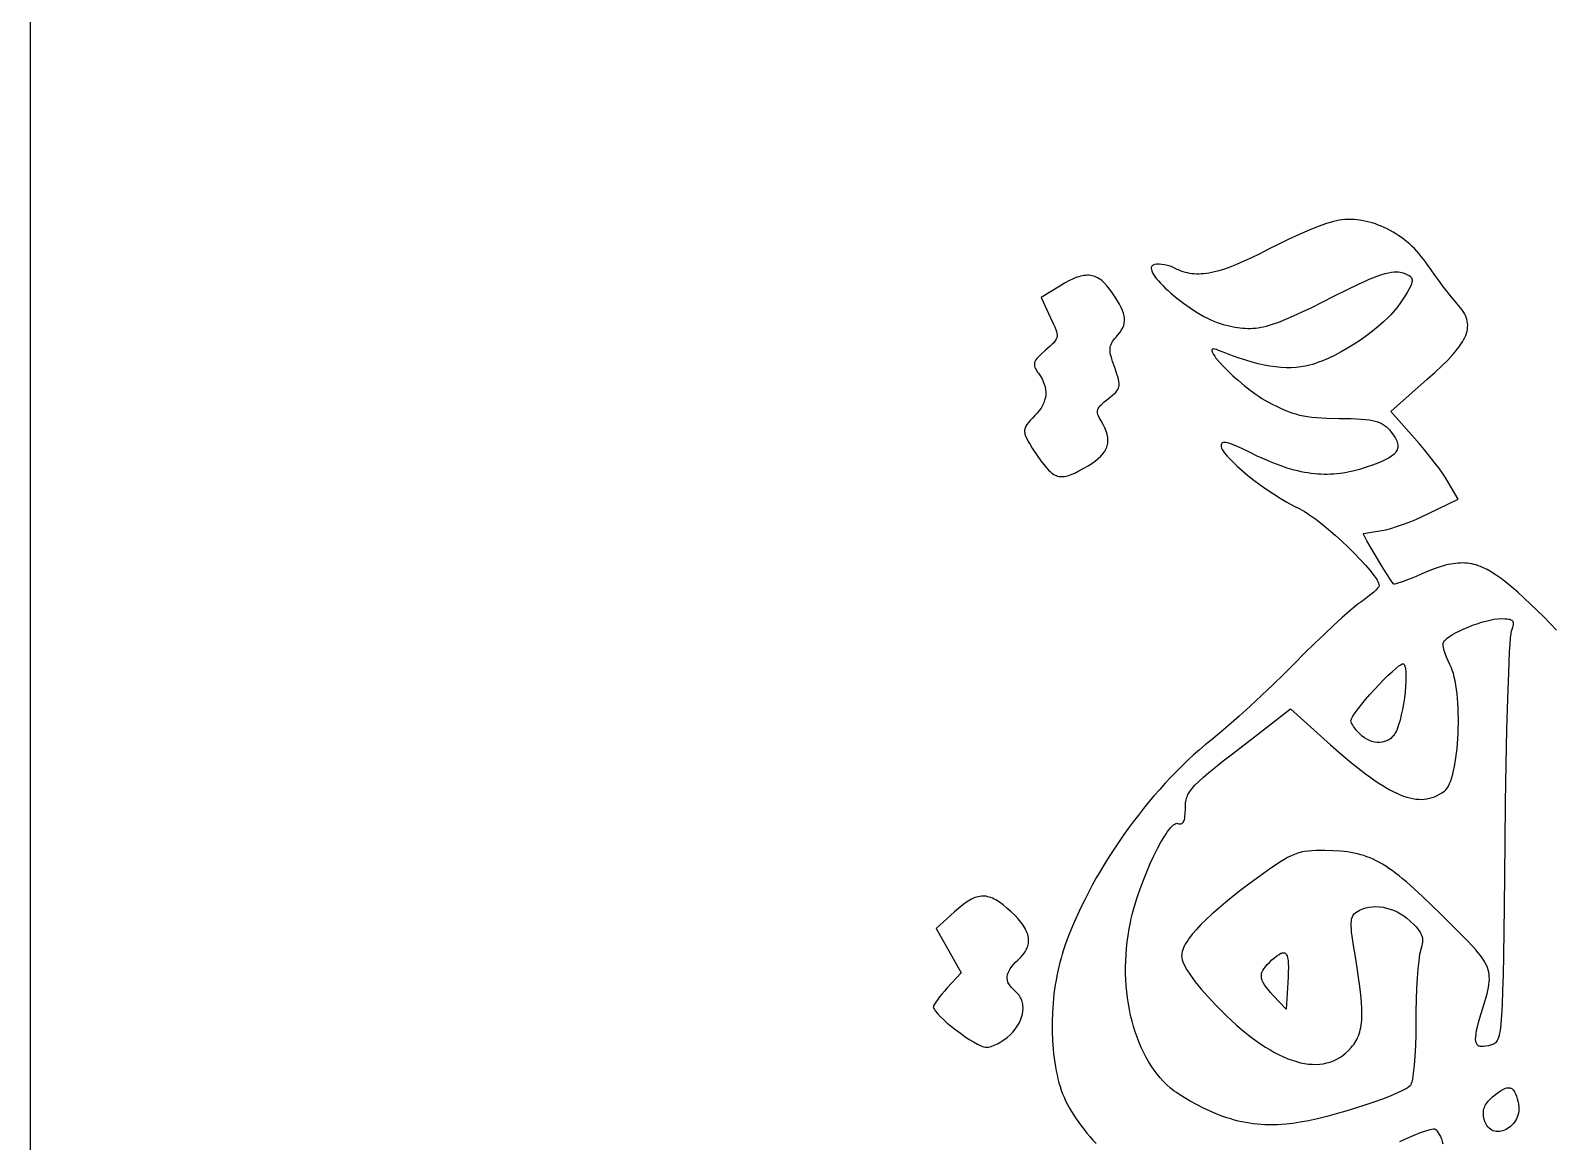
# Model space of a CAD drawing. Extents: x 0 to 1400, y 0 to 980.
# Drawn here: x 0 to 269.9, y 286.3 to 483.2 of the extents above; entities that cross this region are included whole.
import ezdxf

# ---------------------------------------------------------------- set-up
doc = ezdxf.new("R2010")
doc.units = 0
doc.layers.add('Calque_par_d_faut', color=18, linetype='CONTINUOUS')

msp = doc.modelspace()

# ---------------------------------------------------------------- linework, layer by layer
at = {"layer": 'Calque_par_d_faut'}
for points in [[(0, 490), (0, 980), (700, 980), (1400, 980), (1400, 490), (1400, 0), (700, 0), (0, 0), (0, 490)], [(187.44, 406.1), (188.11, 406.52), (188.71, 406.94), (189.24, 407.36), (189.69, 407.8), (190.08, 408.24), (190.24, 408.46), (190.39, 408.68), (190.52, 408.91), (190.63, 409.14), (190.73, 409.38), (190.81, 409.62), (190.87, 409.86), (190.91, 410.11), (190.94, 410.35), (190.95, 410.61), (190.94, 410.87), (190.92, 411.13), (190.88, 411.4), (190.82, 411.67), (190.65, 412.23), (190.42, 412.82), (190.12, 413.42), (189.75, 414.06), (189.4, 414.67), (189.28, 414.93), (189.18, 415.18), (189.12, 415.42), (189.09, 415.64), (189.1, 415.85), (189.15, 416.06), (189.23, 416.27), (189.36, 416.48), (189.52, 416.69), (189.72, 416.92), (189.97, 417.15), (190.26, 417.4), (190.98, 417.97), (191.75, 418.58), (192.06, 418.85), (192.32, 419.1), (192.54, 419.35), (192.7, 419.59), (192.83, 419.84), (192.9, 420.11), (192.94, 420.39), (192.94, 420.7), (192.89, 421.05), (192.81, 421.43), (192.69, 421.86), (192.54, 422.34), (192.14, 423.5), (191.76, 424.57), (191.62, 425.04), (191.5, 425.46), (191.42, 425.84), (191.36, 426.19), (191.33, 426.52), (191.33, 426.81), (191.36, 427.09), (191.42, 427.35), (191.51, 427.61), (191.62, 427.86), (191.77, 428.11), (191.95, 428.36), (192.17, 428.62), (192.41, 428.9), (192.78, 429.33), (193.1, 429.75), (193.37, 430.16), (193.58, 430.56), (193.74, 430.96), (193.84, 431.37), (193.89, 431.78), (193.88, 432.21), (193.82, 432.65), (193.69, 433.12), (193.51, 433.62), (193.28, 434.14), (192.98, 434.71), (192.63, 435.32), (192.22, 435.97), (191.75, 436.68), (191.27, 437.36), (190.79, 437.95), (190.31, 438.47), (190.08, 438.69), (189.84, 438.9), (189.6, 439.08), (189.36, 439.25), (189.11, 439.39), (188.87, 439.52), (188.62, 439.62), (188.36, 439.71), (188.1, 439.78), (187.83, 439.82), (187.56, 439.85), (187.29, 439.85), (187, 439.84), (186.71, 439.81), (186.41, 439.76), (186.1, 439.69), (185.78, 439.6), (185.45, 439.49), (184.76, 439.22), (184.03, 438.87), (183.25, 438.44), (182.41, 437.94), (179.09, 435.89), (180.78, 432.34), (181.32, 431.18), (181.53, 430.7), (181.7, 430.27), (181.83, 429.89), (181.9, 429.56), (181.93, 429.25), (181.92, 428.97), (181.85, 428.7), (181.73, 428.44), (181.56, 428.18), (181.33, 427.91), (181.05, 427.62), (180.72, 427.31), (179.87, 426.57), (179.12, 425.89), (178.81, 425.6), (178.55, 425.33), (178.33, 425.08), (178.16, 424.84), (178.04, 424.62), (177.95, 424.4), (177.91, 424.19), (177.9, 423.97), (177.93, 423.76), (178.01, 423.53), (178.11, 423.3), (178.26, 423.04), (178.43, 422.77), (178.64, 422.48), (178.97, 421.99), (179.26, 421.5), (179.49, 421.02), (179.67, 420.54), (179.81, 420.06), (179.89, 419.58), (179.93, 419.11), (179.91, 418.63), (179.85, 418.17), (179.73, 417.7), (179.57, 417.24), (179.35, 416.79), (179.09, 416.33), (178.78, 415.88), (178.41, 415.44), (178, 415), (177.55, 414.55), (177.17, 414.14), (176.85, 413.77), (176.58, 413.43), (176.39, 413.1), (176.25, 412.77), (176.21, 412.61), (176.18, 412.44), (176.17, 412.27), (176.17, 412.1), (176.19, 411.92), (176.23, 411.74), (176.36, 411.34), (176.55, 410.9), (176.81, 410.41), (177.14, 409.85), (177.53, 409.23), (178.54, 407.73), (179.06, 406.97), (179.56, 406.31), (180.03, 405.74), (180.48, 405.26), (180.7, 405.05), (180.92, 404.87), (181.14, 404.7), (181.35, 404.56), (181.58, 404.45), (181.8, 404.35), (182.03, 404.28), (182.26, 404.22), (182.5, 404.19), (182.74, 404.18), (182.99, 404.19), (183.25, 404.22), (183.52, 404.27), (183.81, 404.34), (184.41, 404.54), (185.06, 404.81), (185.78, 405.17), (186.57, 405.6), (187.44, 406.1)], [(211.33, 290.79), (210.22, 291.21), (209.05, 291.72), (207.85, 292.27), (206.66, 292.87), (205.51, 293.49), (204.44, 294.11), (203.49, 294.72), (203.07, 295.01), (202.68, 295.29), (202.03, 295.82), (201.4, 296.38), (200.8, 296.99), (200.22, 297.63), (199.66, 298.3), (199.13, 299.01), (198.62, 299.75), (198.13, 300.53), (197.68, 301.33), (197.24, 302.16), (196.84, 303.02), (196.46, 303.91), (196.1, 304.82), (195.78, 305.76), (195.48, 306.71), (195.21, 307.69), (194.97, 308.69), (194.75, 309.71), (194.57, 310.74), (194.41, 311.79), (194.28, 312.85), (194.18, 313.93), (194.12, 315.02), (194.08, 316.12), (194.08, 317.23), (194.1, 318.35), (194.16, 319.47), (194.25, 320.6), (194.37, 321.73), (194.52, 322.87), (194.71, 324.01), (194.93, 325.15), (195.08, 325.85), (195.26, 326.58), (195.66, 328.07), (196.13, 329.59), (196.65, 331.13), (197.22, 332.65), (197.82, 334.15), (198.44, 335.59), (199.07, 336.96), (199.71, 338.24), (200.33, 339.4), (200.94, 340.42), (201.24, 340.87), (201.52, 341.28), (201.8, 341.65), (202.06, 341.96), (202.31, 342.23), (202.55, 342.44), (202.77, 342.6), (202.98, 342.69), (203.17, 342.73), (203.26, 342.72), (203.34, 342.7), (203.51, 342.65), (203.66, 342.62), (203.81, 342.62), (203.94, 342.65), (204.06, 342.71), (204.17, 342.79), (204.26, 342.9), (204.35, 343.04), (204.43, 343.21), (204.49, 343.42), (204.55, 343.65), (204.59, 343.91), (204.65, 344.52), (204.67, 345.26), (204.67, 345.84), (204.71, 346.37), (204.79, 346.88), (204.85, 347.12), (204.92, 347.36), (205.02, 347.61), (205.13, 347.85), (205.27, 348.1), (205.43, 348.36), (205.62, 348.62), (205.84, 348.9), (206.36, 349.49), (207.03, 350.15), (207.85, 350.89), (208.84, 351.74), (210.01, 352.7), (211.39, 353.8), (212.99, 355.05), (216.89, 358.07), (223.29, 362.99), (230.39, 356.64), (232.3, 354.97), (234.09, 353.46), (234.94, 352.77), (235.77, 352.12), (236.57, 351.51), (237.34, 350.94), (238.09, 350.41), (238.82, 349.92), (239.52, 349.47), (240.21, 349.06), (240.87, 348.68), (241.51, 348.35), (242.13, 348.05), (242.73, 347.79), (243.32, 347.56), (243.89, 347.37), (244.44, 347.22), (244.98, 347.11), (245.5, 347.03), (246.01, 346.99), (246.51, 346.98), (247, 347), (247.47, 347.06), (247.94, 347.16), (248.39, 347.29), (248.84, 347.45), (249.28, 347.64), (249.71, 347.87), (250.14, 348.13), (250.56, 348.42), (250.69, 348.52), (250.81, 348.65), (251.05, 348.95), (251.27, 349.32), (251.49, 349.77), (251.69, 350.27), (251.88, 350.83), (252.05, 351.45), (252.21, 352.11), (252.36, 352.82), (252.49, 353.57), (252.61, 354.35), (252.72, 355.17), (252.81, 356.01), (252.89, 356.87), (252.95, 357.75), (253, 358.64), (253.03, 359.54), (253.05, 360.44), (253.05, 361.34), (253.03, 362.24), (253, 363.12), (252.96, 364), (252.89, 364.85), (252.81, 365.67), (252.72, 366.47), (252.6, 367.24), (252.47, 367.97), (252.32, 368.66), (252.16, 369.3), (251.97, 369.89), (251.77, 370.42), (251.55, 370.9), (251.24, 371.55), (250.96, 372.19), (250.73, 372.81), (250.55, 373.38), (250.43, 373.89), (250.37, 374.33), (250.36, 374.51), (250.37, 374.67), (250.4, 374.8), (250.44, 374.91), (250.55, 375.05), (250.68, 375.2), (251.03, 375.52), (251.48, 375.85), (252.02, 376.19), (252.63, 376.53), (253.31, 376.87), (254.03, 377.2), (254.78, 377.52), (255.56, 377.82), (256.35, 378.1), (257.13, 378.36), (257.9, 378.57), (258.63, 378.75), (259.32, 378.89), (259.96, 378.97), (260.52, 379), (261.32, 378.98), (261.64, 378.96), (261.93, 378.93), (262.16, 378.88), (262.36, 378.81), (262.52, 378.73), (262.63, 378.62), (262.71, 378.49), (262.76, 378.33), (262.77, 378.15), (262.76, 377.94), (262.71, 377.69), (262.64, 377.42), (262.41, 376.75), (262.37, 376.59), (262.33, 376.34), (262.24, 375.58), (262.15, 374.49), (262.07, 373.1), (261.9, 369.46), (261.73, 364.82), (261.58, 359.33), (261.45, 353.15), (261.34, 346.42), (261.26, 339.31), (261.15, 327.92), (261.03, 319.28), (260.97, 315.88), (260.89, 313.02), (260.8, 310.65), (260.7, 308.72), (260.58, 307.2), (260.51, 306.56), (260.43, 306.01), (260.35, 305.54), (260.26, 305.13), (260.16, 304.78), (260.05, 304.49), (259.94, 304.26), (259.82, 304.06), (259.69, 303.9), (259.55, 303.78), (259.4, 303.67), (259.24, 303.59), (258.89, 303.46), (258.36, 303.31), (257.88, 303.21), (257.47, 303.15), (257.11, 303.15), (256.95, 303.18), (256.81, 303.21), (256.68, 303.26), (256.56, 303.33), (256.46, 303.41), (256.37, 303.51), (256.29, 303.62), (256.23, 303.75), (256.18, 303.9), (256.14, 304.06), (256.1, 304.44), (256.11, 304.88), (256.17, 305.41), (256.28, 306.01), (256.43, 306.68), (256.63, 307.44), (256.87, 308.28), (257.78, 311.3), (258.12, 312.54), (258.25, 313.1), (258.36, 313.63), (258.45, 314.14), (258.51, 314.61), (258.54, 315.07), (258.53, 315.51), (258.5, 315.94), (258.44, 316.36), (258.34, 316.77), (258.2, 317.18), (258.03, 317.59), (257.82, 318.01), (257.57, 318.43), (257.28, 318.87), (256.94, 319.32), (256.57, 319.8), (256.14, 320.3), (255.67, 320.83), (254.59, 321.98), (253.3, 323.29), (250.06, 326.5), (248.31, 328.22), (246.69, 329.76), (245.21, 331.14), (243.83, 332.35), (243.17, 332.9), (242.54, 333.41), (241.92, 333.89), (241.32, 334.34), (240.73, 334.75), (240.16, 335.13), (239.59, 335.48), (239.04, 335.8), (238.48, 336.09), (237.94, 336.35), (237.39, 336.59), (236.84, 336.81), (236.29, 337), (235.73, 337.17), (235.16, 337.32), (234.59, 337.45), (234, 337.56), (233.39, 337.66), (232.78, 337.73), (232.14, 337.8), (230.8, 337.88), (229.36, 337.92), (228.54, 337.93), (227.78, 337.92), (227.08, 337.88), (226.43, 337.82), (225.8, 337.73), (225.2, 337.6), (224.61, 337.43), (224.02, 337.22), (223.41, 336.96), (222.78, 336.65), (222.12, 336.27), (221.41, 335.84), (220.63, 335.34), (219.79, 334.76), (217.86, 333.38), (216.17, 332.13), (214.58, 330.94), (213.11, 329.79), (211.76, 328.69), (210.51, 327.65), (209.37, 326.65), (208.35, 325.69), (207.43, 324.79), (206.62, 323.93), (205.92, 323.12), (205.33, 322.36), (205.08, 321.99), (204.85, 321.64), (204.65, 321.29), (204.48, 320.96), (204.33, 320.64), (204.21, 320.33), (204.12, 320.04), (204.05, 319.75), (204.01, 319.47), (204, 319.21), (204.02, 318.9), (204.1, 318.56), (204.22, 318.18), (204.39, 317.77), (204.62, 317.33), (204.88, 316.85), (205.2, 316.34), (205.56, 315.81), (205.97, 315.24), (206.43, 314.64), (206.94, 314.01), (207.49, 313.35), (208.08, 312.66), (208.72, 311.95), (210.14, 310.44), (211.05, 309.51), (211.95, 308.62), (212.84, 307.77), (213.73, 306.97), (214.61, 306.21), (215.48, 305.5), (216.34, 304.82), (217.19, 304.19), (218.03, 303.61), (218.86, 303.06), (219.68, 302.57), (220.48, 302.11), (221.28, 301.7), (222.06, 301.33), (222.83, 301.01), (223.59, 300.73), (224.33, 300.5), (225.06, 300.31), (225.77, 300.17), (226.47, 300.07), (227.16, 300.02), (227.82, 300.01), (228.48, 300.05), (229.11, 300.13), (229.73, 300.26), (230.33, 300.43), (230.91, 300.65), (231.48, 300.92), (232.02, 301.23), (232.55, 301.59), (233.06, 302), (233.55, 302.45), (234.05, 302.99), (234.28, 303.27), (234.49, 303.54), (234.69, 303.83), (234.87, 304.13), (235.04, 304.43), (235.19, 304.74), (235.33, 305.07), (235.46, 305.41), (235.57, 305.77), (235.67, 306.14), (235.75, 306.53), (235.82, 306.94), (235.87, 307.37), (235.91, 307.82), (235.96, 308.79), (235.94, 309.86), (235.88, 311.04), (235.76, 312.35), (235.59, 313.8), (235.37, 315.38), (235.1, 317.13), (234.79, 319.04), (234.45, 321.09), (234.21, 322.73), (234.13, 323.42), (234.08, 324.02), (234.05, 324.55), (234.05, 325.01), (234.08, 325.41), (234.13, 325.76), (234.22, 326.05), (234.32, 326.31), (234.46, 326.53), (234.62, 326.72), (234.82, 326.89), (235.04, 327.04), (235.29, 327.19), (235.55, 327.33), (235.81, 327.45), (236.09, 327.56), (236.65, 327.74), (237.23, 327.86), (237.83, 327.94), (238.44, 327.96), (239.06, 327.93), (239.69, 327.85), (240.32, 327.72), (240.94, 327.54), (241.56, 327.31), (242.17, 327.03), (242.77, 326.71), (243.35, 326.34), (243.91, 325.92), (244.45, 325.46), (245.22, 324.71), (245.54, 324.38), (245.82, 324.06), (246.05, 323.75), (246.25, 323.46), (246.4, 323.17), (246.53, 322.88), (246.61, 322.6), (246.66, 322.3), (246.68, 322), (246.67, 321.68), (246.63, 321.35), (246.56, 321), (246.47, 320.62), (246.35, 320.21), (246.26, 319.88), (246.18, 319.46), (246.1, 318.94), (246.02, 318.35), (245.87, 316.95), (245.75, 315.3), (245.65, 313.46), (245.57, 311.48), (245.52, 309.41), (245.5, 307.31), (245.48, 305.24), (245.42, 303.28), (245.33, 301.47), (245.21, 299.85), (245.06, 298.46), (244.98, 297.88), (244.89, 297.37), (244.8, 296.94), (244.7, 296.6), (244.6, 296.36), (244.55, 296.27), (244.5, 296.21), (244.26, 296.02), (243.95, 295.81), (243.59, 295.59), (243.16, 295.36), (242.15, 294.88), (240.94, 294.37), (239.58, 293.84), (238.09, 293.3), (236.49, 292.76), (234.83, 292.23), (233.12, 291.72), (231.41, 291.23), (229.71, 290.78), (228.06, 290.38), (226.49, 290.03), (225.02, 289.75), (223.7, 289.54), (223.09, 289.46), (222.54, 289.41), (221.74, 289.36), (220.97, 289.32), (220.21, 289.3), (219.48, 289.3), (218.77, 289.31), (218.07, 289.35), (217.38, 289.4), (216.7, 289.47), (216.03, 289.57), (215.36, 289.68), (214.7, 289.81), (214.04, 289.97), (213.37, 290.14), (212.7, 290.33), (212.02, 290.55), (211.33, 290.79)], [(235.57, 358.57), (235.26, 358.9), (234.96, 359.24), (234.69, 359.58), (234.46, 359.91), (234.27, 360.22), (234.12, 360.5), (234.03, 360.74), (234, 360.93), (234.02, 361.07), (234.09, 361.25), (234.2, 361.47), (234.35, 361.72), (234.75, 362.33), (235.28, 363.03), (235.91, 363.82), (236.61, 364.67), (237.38, 365.55), (238.18, 366.44), (238.99, 367.31), (239.79, 368.15), (240.57, 368.92), (241.29, 369.6), (241.94, 370.18), (242.49, 370.62), (242.72, 370.78), (242.92, 370.9), (243.09, 370.97), (243.21, 371), (243.32, 370.97), (243.42, 370.89), (243.5, 370.77), (243.57, 370.59), (243.63, 370.38), (243.68, 370.12), (243.74, 369.5), (243.76, 368.75), (243.74, 367.9), (243.68, 366.97), (243.59, 365.98), (243.47, 364.96), (243.31, 363.93), (243.13, 362.92), (242.93, 361.93), (242.7, 361.01), (242.45, 360.17), (242.19, 359.43), (242.05, 359.11), (241.91, 358.83), (241.79, 358.62), (241.66, 358.43), (241.52, 358.25), (241.38, 358.09), (241.06, 357.79), (240.71, 357.54), (240.33, 357.35), (239.93, 357.2), (239.51, 357.11), (239.08, 357.07), (238.64, 357.08), (238.19, 357.13), (237.73, 357.24), (237.28, 357.41), (236.84, 357.62), (236.4, 357.88), (235.98, 358.2), (235.57, 358.57)], [(173.59, 305.25), (174.07, 305.74), (174.5, 306.25), (174.87, 306.76), (175.19, 307.29), (175.45, 307.82), (175.65, 308.35), (175.8, 308.88), (175.89, 309.41), (175.92, 309.92), (175.89, 310.42), (175.86, 310.67), (175.81, 310.91), (175.74, 311.15), (175.67, 311.38), (175.57, 311.61), (175.46, 311.83), (175.34, 312.04), (175.2, 312.25), (175.05, 312.45), (174.88, 312.64), (174.7, 312.82), (174.5, 313), (174.14, 313.32), (173.84, 313.63), (173.59, 313.95), (173.38, 314.27), (173.23, 314.59), (173.13, 314.91), (173.09, 315.24), (173.09, 315.57), (173.15, 315.91), (173.26, 316.26), (173.42, 316.61), (173.63, 316.97), (173.89, 317.34), (174.21, 317.71), (174.58, 318.1), (175, 318.5), (175.5, 318.98), (175.92, 319.47), (176.1, 319.71), (176.26, 319.96), (176.41, 320.2), (176.53, 320.45), (176.64, 320.7), (176.73, 320.95), (176.79, 321.2), (176.84, 321.45), (176.87, 321.7), (176.88, 321.96), (176.87, 322.22), (176.85, 322.48), (176.8, 322.74), (176.73, 323), (176.65, 323.27), (176.54, 323.54), (176.42, 323.82), (176.28, 324.09), (175.93, 324.66), (175.51, 325.23), (175.01, 325.82), (174.43, 326.43), (173.78, 327.06), (173.04, 327.71), (172.35, 328.27), (171.7, 328.75), (171.08, 329.14), (170.78, 329.3), (170.49, 329.44), (170.2, 329.56), (169.91, 329.66), (169.63, 329.73), (169.35, 329.79), (169.07, 329.82), (168.79, 329.83), (168.51, 329.82), (168.23, 329.78), (167.95, 329.73), (167.67, 329.65), (167.38, 329.56), (167.09, 329.44), (166.79, 329.29), (166.49, 329.13), (165.86, 328.74), (165.21, 328.26), (164.51, 327.7), (163.77, 327.04), (160.5, 324.09), (162.72, 320.15), (164.93, 316.22), (162.47, 313.56), (161.97, 313.01), (161.51, 312.47), (161.09, 311.95), (160.72, 311.47), (160.42, 311.04), (160.19, 310.68), (160.05, 310.39), (160.01, 310.28), (160, 310.2), (160.02, 310.06), (160.08, 309.89), (160.19, 309.71), (160.33, 309.5), (160.71, 309.03), (161.2, 308.51), (161.8, 307.94), (162.48, 307.34), (163.22, 306.73), (163.99, 306.12), (164.79, 305.53), (165.59, 304.96), (166.38, 304.44), (167.12, 303.98), (167.82, 303.6), (168.43, 303.3), (168.71, 303.19), (168.95, 303.11), (169.17, 303.06), (169.36, 303.04), (169.56, 303.05), (169.78, 303.08), (170.02, 303.13), (170.27, 303.2), (170.8, 303.4), (171.37, 303.67), (171.95, 304), (172.52, 304.38), (173.08, 304.8), (173.59, 305.25)], [(220.25, 312.22), (219.76, 312.76), (219.34, 313.25), (218.98, 313.7), (218.68, 314.13), (218.45, 314.52), (218.28, 314.9), (218.17, 315.26), (218.14, 315.43), (218.13, 315.6), (218.13, 315.77), (218.15, 315.94), (218.18, 316.11), (218.23, 316.28), (218.37, 316.62), (218.57, 316.96), (218.84, 317.32), (219.17, 317.69), (219.56, 318.09), (220.01, 318.51), (220.48, 318.92), (220.9, 319.25), (221.28, 319.51), (221.61, 319.69), (221.76, 319.74), (221.9, 319.78), (222.03, 319.79), (222.15, 319.78), (222.27, 319.75), (222.37, 319.7), (222.46, 319.62), (222.54, 319.52), (222.61, 319.4), (222.68, 319.25), (222.78, 318.89), (222.86, 318.42), (222.9, 317.86), (222.92, 317.18), (222.9, 316.41), (222.87, 315.52), (222.81, 314.52), (222.5, 309.82), (220.25, 312.22)], [(257.62, 290.25), (257.55, 290.54), (257.5, 290.83), (257.47, 291.1), (257.47, 291.37), (257.48, 291.63), (257.52, 291.89), (257.57, 292.14), (257.65, 292.38), (257.75, 292.62), (257.88, 292.86), (258.03, 293.1), (258.2, 293.33), (258.39, 293.56), (258.61, 293.79), (258.85, 294.02), (259.12, 294.25), (259.63, 294.67), (260.1, 295.02), (260.53, 295.32), (260.92, 295.55), (261.27, 295.72), (261.6, 295.83), (261.89, 295.88), (262.02, 295.87), (262.15, 295.86), (262.28, 295.82), (262.39, 295.77), (262.51, 295.71), (262.61, 295.63), (262.81, 295.41), (263, 295.13), (263.17, 294.79), (263.33, 294.37), (263.48, 293.89), (263.63, 293.34), (263.71, 292.93), (263.76, 292.52), (263.77, 292.13), (263.74, 291.75), (263.68, 291.38), (263.59, 291.02), (263.48, 290.68), (263.33, 290.35), (263.16, 290.04), (262.97, 289.76), (262.77, 289.48), (262.54, 289.23), (262.3, 289.01), (262.04, 288.8), (261.77, 288.62), (261.5, 288.46), (261.21, 288.33), (260.93, 288.23), (260.64, 288.15), (260.35, 288.11), (260.06, 288.09), (259.77, 288.11), (259.5, 288.16), (259.23, 288.24), (258.97, 288.36), (258.72, 288.51), (258.49, 288.7), (258.27, 288.93), (258.07, 289.2), (257.9, 289.51), (257.75, 289.86), (257.62, 290.25)]]:
    msp.add_lwpolyline(points, close=True, dxfattribs=at)
for points in [[(270.46, 376.96), (269.34, 378.13), (268.18, 379.3), (267.01, 380.45), (265.84, 381.58), (264.68, 382.66), (263.56, 383.67), (262.5, 384.59), (261.5, 385.42), (260.6, 386.11), (259.75, 386.72), (258.93, 387.25), (258.13, 387.7), (257.73, 387.9), (257.34, 388.08), (256.95, 388.24), (256.56, 388.38), (256.18, 388.51), (255.79, 388.61), (255.4, 388.7), (255, 388.77), (254.61, 388.82), (254.21, 388.85), (253.81, 388.87), (253.4, 388.86), (252.98, 388.84), (252.55, 388.8), (252.12, 388.74), (251.68, 388.66), (251.22, 388.57), (250.76, 388.46), (249.8, 388.18), (248.78, 387.83), (247.69, 387.41), (246.54, 386.92), (245.59, 386.5), (244.69, 386.13), (243.87, 385.81), (243.13, 385.54), (242.52, 385.34), (242.03, 385.2), (241.7, 385.14), (241.6, 385.14), (241.55, 385.17), (241.34, 385.44), (241.06, 385.85), (240.32, 386.99), (239.43, 388.43), (238.48, 389.99), (237.59, 391.51), (236.85, 392.81), (236.37, 393.72), (236.25, 393.98), (236.23, 394.05), (236.24, 394.08), (237.3, 394.27), (239.5, 394.62), (239.83, 394.68), (240.21, 394.77), (241.08, 395), (242.08, 395.31), (243.16, 395.69), (244.31, 396.12), (245.48, 396.6), (246.64, 397.1), (247.76, 397.62), (253.02, 400.16), (251.26, 403.21), (250.82, 403.92), (250.24, 404.76), (249.56, 405.72), (248.78, 406.75), (247.94, 407.82), (247.06, 408.91), (246.17, 409.97), (245.29, 410.98), (241.07, 415.71), (247.53, 421.42), (248.89, 422.64), (250.1, 423.78), (251.16, 424.83), (252.08, 425.82), (252.48, 426.29), (252.85, 426.75), (253.18, 427.19), (253.48, 427.62), (253.75, 428.03), (253.98, 428.43), (254.18, 428.83), (254.35, 429.21), (254.48, 429.59), (254.58, 429.96), (254.65, 430.32), (254.69, 430.67), (254.7, 431.02), (254.67, 431.37), (254.62, 431.71), (254.54, 432.05), (254.42, 432.39), (254.28, 432.73), (254.11, 433.07), (253.9, 433.41), (253.68, 433.76), (253.42, 434.11), (253.13, 434.46), (252.82, 434.82), (252.28, 435.44), (251.66, 436.19), (250.99, 437.04), (250.28, 437.95), (249.57, 438.9), (248.87, 439.87), (248.2, 440.81), (247.59, 441.71), (247.23, 442.23), (246.86, 442.72), (246.48, 443.21), (246.08, 443.68), (245.67, 444.13), (245.25, 444.57), (244.81, 445), (244.36, 445.4), (243.9, 445.8), (243.43, 446.17), (242.95, 446.53), (242.47, 446.87), (241.97, 447.2), (241.47, 447.5), (240.96, 447.79), (240.44, 448.06), (239.92, 448.31), (239.39, 448.55), (238.86, 448.76), (238.33, 448.95), (237.79, 449.12), (237.25, 449.28), (236.71, 449.41), (236.17, 449.52), (235.63, 449.61), (235.09, 449.67), (234.55, 449.72), (234.01, 449.74), (233.47, 449.74), (232.94, 449.72), (232.42, 449.67), (231.89, 449.6), (231.44, 449.51), (230.92, 449.38), (230.33, 449.21), (229.67, 449), (228.21, 448.48), (226.58, 447.83), (224.83, 447.09), (223.02, 446.27), (221.2, 445.39), (219.41, 444.48), (217.86, 443.68), (216.4, 442.96), (215.03, 442.33), (213.75, 441.77), (212.54, 441.3), (211.4, 440.9), (210.33, 440.58), (209.82, 440.45), (209.33, 440.34), (208.85, 440.25), (208.38, 440.18), (207.92, 440.13), (207.48, 440.09), (207.05, 440.07), (206.63, 440.07), (206.22, 440.09), (205.82, 440.13), (205.43, 440.19), (205.05, 440.26), (204.67, 440.35), (204.3, 440.46), (203.94, 440.58), (203.58, 440.73), (203.23, 440.89), (202.88, 441.06), (202.45, 441.27), (201.98, 441.45), (201.48, 441.59), (200.98, 441.7), (200.49, 441.77), (200.01, 441.81), (199.58, 441.8), (199.2, 441.74), (199.06, 441.7), (198.95, 441.65), (198.85, 441.59), (198.77, 441.52), (198.71, 441.44), (198.66, 441.35), (198.63, 441.25), (198.62, 441.14), (198.64, 440.9), (198.71, 440.62), (198.85, 440.31), (199.04, 439.98), (199.28, 439.63), (199.56, 439.25), (199.89, 438.85), (200.26, 438.44), (200.67, 438.02), (201.11, 437.58), (201.59, 437.14), (202.09, 436.69), (203.17, 435.79), (204.31, 434.91), (204.91, 434.48), (205.51, 434.06), (206.12, 433.66), (206.74, 433.27), (207.35, 432.91), (207.96, 432.57), (208.56, 432.25), (209.15, 431.96), (209.73, 431.7), (210.3, 431.48), (210.84, 431.29), (211.37, 431.14), (212.43, 430.88), (213.42, 430.68), (214.37, 430.54), (214.82, 430.49), (215.28, 430.46), (215.73, 430.44), (216.18, 430.44), (216.64, 430.46), (217.09, 430.5), (217.56, 430.56), (218.03, 430.64), (218.52, 430.74), (219.02, 430.86), (219.54, 431), (220.08, 431.16), (221.22, 431.56), (222.47, 432.05), (223.84, 432.65), (225.37, 433.36), (227.05, 434.17), (228.92, 435.11), (231, 436.17), (233.37, 437.36), (235.44, 438.35), (236.38, 438.77), (237.25, 439.14), (238.05, 439.47), (238.8, 439.75), (239.48, 439.98), (240.1, 440.17), (240.67, 440.31), (241.19, 440.42), (241.65, 440.47), (242.06, 440.49), (242.43, 440.47), (242.75, 440.4), (243.24, 440.26), (243.67, 440.11), (244.03, 439.96), (244.33, 439.8), (244.55, 439.62), (244.64, 439.53), (244.72, 439.43), (244.78, 439.32), (244.82, 439.2), (244.84, 439.07), (244.85, 438.94), (244.84, 438.79), (244.81, 438.63), (244.71, 438.28), (244.55, 437.88), (244.31, 437.43), (244.02, 436.9), (243.65, 436.31), (242.72, 434.9), (242.44, 434.5), (242.14, 434.1), (241.81, 433.69), (241.45, 433.28), (241.07, 432.86), (240.66, 432.45), (239.8, 431.61), (238.86, 430.78), (237.85, 429.96), (236.8, 429.16), (235.7, 428.38), (234.57, 427.63), (233.42, 426.93), (232.26, 426.27), (231.1, 425.66), (229.96, 425.11), (228.83, 424.64), (228.28, 424.43), (227.73, 424.23), (227.2, 424.06), (226.68, 423.91), (225.91, 423.73), (225.11, 423.6), (224.28, 423.51), (223.41, 423.47), (222.52, 423.47), (221.59, 423.52), (220.63, 423.62), (219.64, 423.76), (218.62, 423.94), (217.57, 424.18), (216.48, 424.46), (215.36, 424.78), (214.21, 425.15), (213.03, 425.57), (211.81, 426.03), (210.56, 426.54), (210.2, 426.68), (209.91, 426.76), (209.69, 426.79), (209.52, 426.77), (209.46, 426.75), (209.41, 426.71), (209.38, 426.66), (209.36, 426.6), (209.36, 426.45), (209.42, 426.27), (209.52, 426.04), (209.67, 425.79), (209.86, 425.51), (210.09, 425.19), (210.66, 424.5), (211.37, 423.73), (212.19, 422.91), (213.09, 422.05), (214.07, 421.18), (215.09, 420.33), (216.14, 419.5), (217.2, 418.73), (217.72, 418.37), (218.24, 418.04), (218.75, 417.73), (219.25, 417.44), (220.04, 417.02), (220.79, 416.63), (221.51, 416.29), (222.2, 415.98), (222.88, 415.71), (223.55, 415.47), (224.22, 415.27), (224.9, 415.09), (225.6, 414.94), (226.33, 414.82), (227.1, 414.72), (227.92, 414.64), (228.8, 414.58), (229.75, 414.53), (231.88, 414.49), (234.06, 414.45), (234.99, 414.41), (235.82, 414.37), (236.56, 414.31), (237.21, 414.23), (237.8, 414.14), (238.31, 414.02), (238.77, 413.88), (239.19, 413.72), (239.56, 413.53), (239.9, 413.3), (240.23, 413.05), (240.53, 412.76), (240.84, 412.44), (241.14, 412.07), (241.56, 411.51), (241.74, 411.24), (241.9, 410.98), (242.03, 410.73), (242.13, 410.49), (242.22, 410.25), (242.27, 410.02), (242.31, 409.79), (242.31, 409.57), (242.3, 409.36), (242.25, 409.15), (242.18, 408.94), (242.09, 408.74), (241.96, 408.54), (241.82, 408.35), (241.64, 408.16), (241.43, 407.97), (241.2, 407.79), (240.94, 407.61), (240.65, 407.43), (240.33, 407.25), (239.61, 406.89), (238.77, 406.54), (237.8, 406.18), (236.71, 405.82), (235.5, 405.46), (234.35, 405.15), (233.78, 405.02), (233.21, 404.91), (232.65, 404.81), (232.08, 404.73), (231.52, 404.67), (230.95, 404.62), (230.39, 404.59), (229.82, 404.57), (229.25, 404.57), (228.68, 404.59), (228.11, 404.62), (227.53, 404.67), (226.95, 404.74), (226.37, 404.83), (225.77, 404.93), (225.18, 405.04), (224.58, 405.18), (223.97, 405.33), (222.72, 405.69), (221.45, 406.12), (220.14, 406.61), (218.78, 407.18), (217.38, 407.82), (215.93, 408.54), (214.65, 409.16), (213.6, 409.65), (213.15, 409.83), (212.75, 409.98), (212.39, 410.1), (212.08, 410.18), (211.81, 410.23), (211.59, 410.24), (211.4, 410.22), (211.25, 410.17), (211.14, 410.08), (211.06, 409.97), (211.01, 409.82), (211, 409.64), (211.02, 409.45), (211.09, 409.23), (211.2, 408.99), (211.36, 408.73), (211.55, 408.45), (211.78, 408.14), (212.05, 407.82), (212.35, 407.49), (213.05, 406.77), (213.86, 406.01), (214.77, 405.21), (215.76, 404.39), (216.82, 403.56), (217.94, 402.73), (219.09, 401.91), (220.27, 401.12), (221.46, 400.36), (222.65, 399.66), (223.81, 399.01), (224.94, 398.44), (225.35, 398.23), (225.78, 397.97), (226.25, 397.68), (226.74, 397.36), (227.79, 396.61), (228.9, 395.75), (230.05, 394.8), (231.22, 393.78), (232.39, 392.72), (233.53, 391.64), (234.63, 390.56), (235.65, 389.5), (236.58, 388.48), (237.39, 387.53), (238.06, 386.67), (238.34, 386.28), (238.57, 385.92), (238.75, 385.59), (238.89, 385.3), (238.97, 385.05), (239, 384.84), (238.98, 384.75), (238.93, 384.65), (238.74, 384.39), (238.44, 384.07), (238.05, 383.69), (237.56, 383.28), (237.01, 382.84), (236.4, 382.39), (235.75, 381.93), (235.37, 381.66), (234.92, 381.31), (233.82, 380.39), (232.48, 379.22), (230.96, 377.83), (229.3, 376.28), (227.56, 374.61), (225.77, 372.86), (224, 371.08), (222.16, 369.24), (220.2, 367.33), (218.18, 365.4), (216.15, 363.51), (214.18, 361.72), (212.33, 360.07), (210.66, 358.64), (209.23, 357.46), (208.19, 356.62), (207.15, 355.75), (206.13, 354.84), (205.1, 353.9), (204.09, 352.92), (203.08, 351.92), (202.08, 350.89), (201.09, 349.83), (200.11, 348.74), (199.14, 347.64), (198.19, 346.51), (197.25, 345.35), (196.33, 344.18), (195.42, 343), (194.53, 341.79), (193.66, 340.57), (192.81, 339.34), (191.98, 338.1), (191.17, 336.84), (190.38, 335.58), (189.62, 334.31), (188.88, 333.04), (188.16, 331.75), (187.48, 330.47), (186.82, 329.19), (186.19, 327.9), (185.59, 326.62), (185.02, 325.34), (184.48, 324.06), (183.98, 322.8), (183.51, 321.53), (183.08, 320.28), (182.84, 319.56), (182.63, 318.82), (182.42, 318.06), (182.23, 317.3), (182.05, 316.52), (181.89, 315.73), (181.74, 314.94), (181.61, 314.13), (181.38, 312.5), (181.22, 310.86), (181.1, 309.2), (181.05, 307.55), (181.05, 305.9), (181.11, 304.27), (181.23, 302.68), (181.31, 301.89), (181.4, 301.12), (181.51, 300.35), (181.63, 299.6), (181.77, 298.87), (181.92, 298.15), (182.09, 297.44), (182.27, 296.75), (182.47, 296.09), (182.68, 295.44), (182.9, 294.81), (183.16, 294.18), (183.45, 293.55), (183.77, 292.91), (184.12, 292.27), (184.49, 291.63), (184.89, 290.99), (185.32, 290.35), (185.76, 289.71), (186.23, 289.07), (186.72, 288.45), (187.23, 287.82), (187.75, 287.21), (188.29, 286.6), (188.85, 286.01)], [(242.67, 286.33), (243.99, 286.94), (245.23, 287.47), (246.33, 287.91), (247.29, 288.25), (248.06, 288.48), (248.37, 288.55), (248.61, 288.58), (248.8, 288.58), (248.92, 288.55), (249.1, 288.4), (249.29, 288.18), (249.48, 287.9), (249.67, 287.57), (249.86, 287.2), (250.03, 286.79), (250.18, 286.37), (250.3, 285.94)]]:
    msp.add_lwpolyline(points, dxfattribs=at)

doc.saveas('drawing.dxf')
